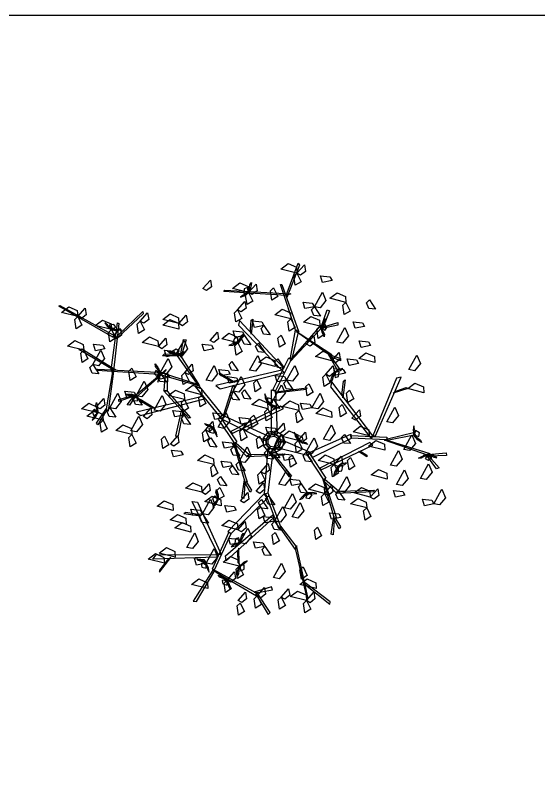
# Model space of a CAD drawing. Header units: millimetres. Extents: x 21129 to 2803301, y -510327 to 166837.
# Drawn here: x 263721 to 267801, y -106691 to -100763 of the extents above; entities that cross this region are included whole.
import ezdxf

# ---------------------------------------------------------------- set-up
doc = ezdxf.new("R2010")
doc.units = ezdxf.units.MM
doc.layers.add('....01_TNT_A_DRAWING', color=7, linetype='Continuous')
doc.layers.add('....13_TNT_F_TREE', color=76, linetype='Continuous', transparency=0.5)

# ---------------------------------------------------------------- blocks, each defined once
blk = doc.blocks.new('.TNT_KHUNG LAYOUT_2')
at = {"color": 14}
blk.add_lwpolyline([(15, 312), (435, 312), (435, 15), (15, 15)], close=True, dxfattribs=at)
blk = doc.blocks.new('mb-cay11')
for points in [[(89.6, 604.9, 1051.6), (26.7, 620.9, 1038.9), (54.8, 642.6, 1033.4), (88, 627.9, 1042.5)], [(47.6, 517.3, 1273.7), (93.7, 643.4, 1463), (99.9, 636.2, 1452.1), (50.6, 510, 1262.8)], [(89.6, 604.9, 1051.6), (118.3, 637.4, 1020.4), (122.5, 611.6, 1022.6), (103.7, 596.9, 1041.6)], [(89.6, 604.9, 988.6), (105.9, 571.5, 975.7), (83.2, 557.4, 1021.4), (77.7, 593.5, 1014.4)], [(226.2, 575.9, 1267.5), (189.7, 568.7, 1254.7), (181.9, 594.2, 1300.4), (218.2, 590.3, 1293.4)], [(-276.6, 544.9, 1461.8), (-247.9, 577.4, 1430.6), (-243.8, 551.6, 1432.8), (-262.6, 536.9, 1451.8)], [(-98.6, 529.6, 1051.6), (-161.6, 545.6, 1038.9), (-133.5, 567.3, 1033.4), (-100.2, 552.6, 1042.5)], [(-98, 529.2, 1053.5), (-93.6, 559.9, 1038.8), (-87.4, 568.5, 1063.4), (-90, 551.2, 1070.9)], [(47.6, 517.3, 1273.7), (-194.7, 533.2, 1399.7), (-192, 538, 1403.8), (65.1, 524.3, 1273.9)], [(-98.6, 529.6, 1051.6), (-103.7, 548.4, 1025.6), (-116.5, 543.3, 1011.4), (-117.6, 525.5, 1027.3)], [(-98.6, 528.4, 1053.5), (-90.1, 548, 1084.6), (-100.9, 537.9, 1114.3), (-105.6, 526.2, 1093)], [(-98.6, 529.6, 1051.6), (-69.9, 562.1, 1020.4), (-65.8, 536.3, 1022.6), (-84.6, 521.6, 1041.6)], [(-1.4, 547.1, 1128.9), (14.9, 513.7, 1116.1), (-7.8, 499.6, 1161.8), (-13.3, 535.7, 1154.8)], [(83.5, 383.8, 1073.6), (25, 560.8, 1339), (31.2, 560.8, 1339), (96.8, 374.4, 1059.4)], [(-100.3, 527.9, 1050), (-120.4, 519.3, 1043.6), (-130.3, 510.8, 1065.1), (-115.5, 516, 1076.4)], [(-98.6, 529.6, 1051.6), (-82.3, 496.2, 1038.7), (-105, 482.1, 1084.4), (-110.5, 518.2, 1077.4)], [(157.4, 473.8, 900.4), (189, 530.6, 887.7), (202.7, 497.9, 882.2), (180, 469.5, 891.3)], [(280.5, 490.8, 1254.9), (217.5, 506.8, 1242.2), (245.6, 528.4, 1236.7), (278.9, 513.8, 1245.8)], [(-627.2, 355.7, 1076.8), (-838.3, 475.6, 1202.7), (-833.8, 478.7, 1206.9), (-608.4, 354.4, 1076.9)], [(-141.7, 462.1, 1340), (-113.1, 494.6, 1308.8), (-108.9, 468.8, 1311), (-127.7, 454.1, 1330)], [(157.4, 473.8, 900.4), (120.8, 466.6, 887.5), (113.1, 492.2, 933.2), (149.4, 488.2, 926.2)], [(280.5, 490.8, 1317.9), (296.8, 457.3, 1305.1), (274.1, 443.3, 1350.8), (268.6, 479.4, 1343.8)], [(371.9, 500.6, 1040.7), (395.9, 464.5, 1009.5), (370, 467.1, 1011.8), (360.5, 489, 1030.7)], [(-764.6, 435.8, 1114.6), (-827.6, 451.8, 1101.9), (-799.5, 473.4, 1096.4), (-766.2, 458.8, 1105.5)], [(-764.6, 435.8, 1051.6), (-735.9, 468.3, 1020.4), (-731.8, 442.5, 1022.6), (-750.5, 427.8, 1041.6)], [(-608, 362.3, 1087.8), (-511.5, 455.8, 1277), (-509.1, 446.6, 1266.2), (-608.4, 354.4, 1076.9)], [(-520.8, 417.3, 988.6), (-492.1, 449.8, 957.4), (-488, 424, 959.6), (-506.7, 409.3, 978.6)], [(-370.2, 408, 1114.6), (-433.2, 424, 1101.9), (-405, 445.7, 1096.4), (-371.8, 431, 1105.5)], [(-141.7, 462.1, 1188.8), (-125.5, 428.6, 1176), (-148.2, 414.6, 1221.6), (-153.7, 450.7, 1214.6)], [(66.2, 426.5, 1278.4), (3.2, 442.6, 1265.7), (31.3, 464.2, 1260.2), (64.6, 449.6, 1269.3)], [(157.4, 473.8, 900.4), (181.4, 437.8, 869.2), (155.5, 440.3, 871.4), (146, 462.3, 890.4)], [(184, 394.7, 967.1), (207.5, 461.4, 1140.3), (216.8, 458.3, 1132.3), (191.1, 394.7, 967.1)], [(-764.6, 435.8, 988.6), (-748.3, 402.3, 975.7), (-771, 388.3, 1021.4), (-776.5, 424.4, 1014.4)], [(-633.1, 384.6, 1051.6), (-696.1, 400.6, 1038.9), (-668, 422.2, 1033.4), (-634.7, 407.6, 1042.5)], [(-520.8, 417.3, 1051.6), (-504.5, 383.8, 1038.7), (-527.2, 369.8, 1084.4), (-532.7, 405.9, 1077.4)], [(-370.6, 386.4, 1461.8), (-433.6, 402.5, 1449.1), (-405.5, 424.1, 1443.6), (-372.3, 409.4, 1452.7)], [(-370.2, 408, 1114.6), (-341.5, 440.5, 1083.4), (-337.4, 414.7, 1085.6), (-356.1, 400, 1104.6)], [(35.3, 237, 803), (-133.9, 420.9, 996.3), (-138, 402.5, 976.8), (31.2, 226.9, 792.4)], [(-91.9, 384.1, 963.9), (-88.8, 421.7, 1031.1), (-82.7, 425.7, 1038.2), (-88.8, 367, 933.3)], [(-38.9, 400.8, 1390.6), (-75.5, 393.6, 1377.8), (-83.2, 419.2, 1423.5), (-46.9, 415.2, 1416.5)], [(66.2, 426.5, 1114.6), (82.5, 393.1, 1101.7), (59.8, 379, 1147.4), (54.3, 415.1, 1140.4)], [(178.5, 398.2, 1114.6), (115.5, 414.2, 1101.9), (143.7, 435.8, 1096.4), (176.9, 421.2, 1105.5)], [(184.4, 397.1, 965.5), (196.5, 415.4, 959.2), (200.1, 427.9, 980.6), (190.6, 415.4, 992)], [(353.1, 397.3, 1103.7), (316.6, 390.1, 1090.9), (308.8, 415.7, 1136.6), (345.2, 411.8, 1129.6)], [(-635.2, 385.8, 1050), (-648.4, 403.3, 1043.6), (-659, 410.8, 1065.1), (-650.4, 397.7, 1076.4)], [(-633.1, 384.6, 1051.6), (-616.1, 394, 1025.6), (-624.2, 405.3, 1011.4), (-641.7, 402, 1027.3)], [(-634.3, 384.3, 1053.5), (-613.2, 380.7, 1084.6), (-625.6, 388.8, 1114.3), (-638.1, 390.6, 1093)], [(-633.8, 226.6, 887.6), (-609.3, 411.3, 1153), (-603.8, 408.6, 1153), (-625.9, 212.3, 873.5)], [(-633.4, 383.9, 1053.5), (-602.5, 387, 1038.8), (-592.6, 383.1, 1063.4), (-610.1, 381.5, 1070.9)], [(-627.5, 356.7, 1197.2), (-598.8, 389.2, 1166), (-594.6, 363.4, 1168.2), (-613.4, 348.7, 1187.2)], [(-38.9, 400.8, 1390.6), (-14.9, 364.7, 1359.4), (-40.9, 367.3, 1361.7), (-50.3, 389.2, 1380.7)], [(74.2, 277.3, 845.4), (184, 402.5, 976.8), (188.1, 394.1, 968), (64, 261.3, 828.6)], [(178.5, 398.2, 1215.4), (194.8, 364.7, 1202.5), (172.1, 350.6, 1248.2), (166.6, 386.7, 1241.2)], [(193.8, 395.3, 965.4), (248.8, 412.6, 947), (248.8, 401.7, 935.6), (181.3, 387.6, 965.7)], [(183.2, 394.7, 969.1), (196.4, 366.7, 954.4), (196, 356.1, 979), (188.7, 372, 986.4)], [(183.3, 395.7, 969), (187, 374.6, 1000.2), (190.5, 389.1, 1029.8), (187.9, 401.4, 1008.5)], [(184, 394.7, 967.1), (198.5, 381.9, 941.1), (206.4, 393.2, 926.9), (197.5, 408.6, 942.9)], [(244.7, 336.4, 1229.7), (276.3, 393.2, 1217), (290, 360.4, 1211.5), (267.4, 332.1, 1220.6)], [(-633.1, 384.6, 1051.6), (-616.8, 351.1, 1038.7), (-639.5, 337, 1084.4), (-645, 373.2, 1077.4)], [(-450.4, 318.5, 1114.6), (-513.4, 334.5, 1101.9), (-485.3, 356.2, 1096.4), (-452, 341.5, 1105.5)], [(-248.6, 342, 1278.4), (-219.9, 374.5, 1247.2), (-215.8, 348.7, 1249.4), (-234.5, 334, 1268.4)], [(-140.6, 332.7, 1278.4), (-203.6, 348.7, 1265.7), (-175.4, 370.4, 1260.2), (-142.2, 355.7, 1269.3)], [(-114.8, 361.4, 900.4), (-151.3, 354.3, 887.5), (-159.1, 379.8, 933.2), (-122.8, 375.9, 926.2)], [(-140.1, 332.2, 1280.3), (-127.7, 360.6, 1265.6), (-119.4, 367.3, 1290.2), (-126.6, 351.2, 1297.7)], [(-114.8, 361.4, 900.4), (-90.8, 325.4, 869.2), (-116.7, 328, 871.4), (-126.2, 349.9, 890.4)], [(27.4, 363.3, 1453.4), (43.7, 329.9, 1440.6), (21, 315.8, 1486.2), (15.5, 351.9, 1479.2)], [(64, 274.5, 843.1), (83.5, 382.8, 1075), (93.7, 375.1, 1058.6), (70.1, 270.4, 834.3)], [(102.3, 368.9, 1073.6), (225.1, 287.8, 1249.2), (219.8, 282.1, 1237.4), (87.6, 375.7, 1051.2)], [(126.7, 327.8, 1114.6), (155.4, 360.3, 1083.4), (159.5, 334.5, 1085.6), (140.7, 319.8, 1104.6)], [(-741.1, 304.3, 1051.6), (-804.1, 320.3, 1038.9), (-776, 342, 1033.4), (-742.8, 327.3, 1042.5)], [(-659.2, 309.6, 900.4), (-695.7, 302.4, 887.5), (-703.5, 328, 933.2), (-667.2, 324, 926.2)], [(-450.4, 318.5, 988.6), (-421.7, 351, 957.4), (-417.6, 325.2, 959.6), (-436.4, 310.5, 978.6)], [(-382.1, 286.1, 837.4), (-350.5, 342.9, 824.7), (-336.8, 310.2, 819.2), (-359.4, 281.8, 828.3)], [(-363.5, 290.5, 786.6), (-352.4, 346.3, 808.9), (-341.5, 344.5, 797.5), (-362.4, 277.1, 777.7)], [(-236, 309.8, 571.5), (-272.5, 302.6, 558.6), (-280.3, 328.2, 604.3), (-244, 324.3, 597.3)], [(-142.7, 331.5, 1276.8), (-164.4, 328.5, 1270.4), (-176.1, 323, 1291.9), (-160.5, 324.1, 1303.2)], [(-140.6, 332.7, 1278.4), (-140.5, 352.1, 1252.4), (-154.2, 350.7, 1238.2), (-160, 333.8, 1254.1)], [(-140.6, 332.7, 1278.4), (-124.3, 299.3, 1265.5), (-147, 285.2, 1311.2), (-152.5, 321.3, 1304.2)], [(-140.9, 331.6, 1280.3), (-127.5, 348.2, 1311.4), (-140.6, 341.3, 1341.1), (-148.2, 331.3, 1319.8)], [(-60.2, 332.1, 1040.7), (-36.1, 296, 1009.5), (-62.1, 298.6, 1011.8), (-71.5, 320.5, 1030.7)], [(376.6, 322.6, 1040.7), (340.1, 315.4, 1027.9), (332.3, 341, 1073.6), (368.6, 337.1, 1066.6)], [(-626.2, 228.5, 851.1), (-759.7, 307.9, 999.9), (-748.1, 310.1, 997.2), (-616, 228.3, 846.4)], [(-741.1, 304.3, 1051.6), (-724.8, 270.9, 1038.7), (-747.6, 256.8, 1084.4), (-753.1, 292.9, 1077.4)], [(-706.1, 248.5, 900.4), (-674.5, 305.3, 887.7), (-660.8, 272.6, 882.2), (-683.5, 244.2, 891.3)], [(-382.1, 286.1, 837.4), (-418.6, 279, 824.5), (-426.4, 304.5, 870.2), (-390.1, 300.6, 863.2)], [(-384.5, 286.6, 835.8), (-402.8, 298.6, 829.4), (-415.2, 302.3, 850.9), (-402.8, 292.8, 862.2)], [(-382.1, 286.1, 837.4), (-369.2, 300.7, 811.4), (-380.5, 308.6, 797.2), (-396, 299.7, 813.1)], [(-382.1, 285.4, 839.3), (-354.1, 298.6, 824.6), (-343.4, 298.2, 849.2), (-359.4, 290.9, 856.7)], [(225.2, 263.4, 1461.8), (162.2, 279.5, 1449.1), (190.3, 301.1, 1443.6), (223.6, 286.4, 1452.7)], [(-443.2, 215.8, 900.4), (-411.6, 272.6, 887.7), (-397.9, 239.8, 882.2), (-420.5, 211.5, 891.3)], [(-367.6, 282.1, 781.5), (-433.7, 282.5, 958.7), (-426.1, 290.4, 957.4), (-364.4, 287.6, 786.3)], [(-383.1, 285.5, 839.3), (-362, 289.1, 870.4), (-376.4, 292.6, 900.1), (-388.8, 290.1, 878.8)], [(-300.7, 176.6, 587), (-375.5, 282.9, 790.9), (-365.3, 284.7, 784.9), (-289.5, 165.9, 563.5)], [(-95.1, 226.7, 1390.6), (-63.5, 283.5, 1377.9), (-49.8, 250.8, 1372.4), (-72.5, 222.4, 1381.5)], [(4.3, 241.5, 1254.9), (-58.7, 257.5, 1242.2), (-30.5, 279.2, 1236.7), (2.7, 264.5, 1245.8)], [(-4.7, 149.6, 711.3), (57.8, 274.8, 842.7), (67.1, 268.9, 836.6), (5.5, 146.3, 707.7)], [(15.1, 270.9, 1040.7), (39.2, 234.9, 1009.5), (13.2, 237.5, 1011.8), (3.8, 259.4, 1030.7)], [(222.8, 276.9, 1235.3), (256.1, 228.9, 1224.3), (247.8, 226.7, 1209), (212.5, 287.2, 1232.7)], [(219.5, 286.3, 1236.8), (258.9, 272.2, 1429.9), (259.7, 262.9, 1421), (221.4, 279.3, 1236.8)], [(225.2, 263.4, 1461.8), (253.9, 295.9, 1430.6), (258, 270.2, 1432.8), (239.2, 255.4, 1451.8)], [(329.7, 252.3, 1103.7), (293.2, 245.1, 1090.9), (285.4, 270.6, 1136.6), (321.7, 266.7, 1129.6)], [(393, 256.4, 1191.9), (330, 272.4, 1179.2), (358.2, 294.1, 1173.7), (391.4, 279.4, 1182.8)], [(525.2, 228.8, 1349), (556.8, 285.6, 1336.3), (570.5, 252.8, 1330.8), (547.9, 224.4, 1339.9)], [(-706.1, 248.5, 900.4), (-682, 212.5, 869.2), (-708, 215, 871.4), (-717.5, 237, 890.4)], [(-442.5, 215.9, 902.3), (-461.1, 240.6, 887.6), (-463, 251.1, 912.2), (-452.5, 237, 919.7)], [(-347.2, 217.9, 1461.8), (-318.5, 250.4, 1430.6), (-314.4, 224.6, 1432.8), (-333.1, 209.9, 1451.8)], [(-264.8, 188, 963.4), (-233.2, 244.8, 950.7), (-219.5, 212.1, 945.2), (-242.2, 183.7, 954.3)], [(-163.6, 260.3, 721.9), (-139.6, 224.3, 690.7), (-165.5, 226.8, 692.9), (-175, 248.8, 711.9)], [(49.4, 188, 900.4), (81, 244.8, 887.7), (94.7, 212.1, 882.2), (72, 183.7, 891.3)], [(202, 210.5, 1114.6), (230.7, 243, 1083.4), (234.8, 217.2, 1085.6), (216, 202.5, 1104.6)], [(-447.1, 210.1, 750.6), (-689.5, 226, 876.6), (-686.7, 230.8, 880.7), (-429.7, 217.2, 750.8)], [(-625.9, 212.3, 873.5), (-646.1, 66.4, 1049.1), (-653.4, 68.8, 1037.3), (-626.2, 228.5, 851.1)], [(-553.5, 234, 1114.6), (-537.2, 200.5, 1101.7), (-559.9, 186.4, 1147.4), (-565.4, 222.6, 1140.4)], [(-429.7, 217.2, 750.8), (-539.4, 119, 926.3), (-543.5, 125.5, 914.6), (-419.4, 229.7, 728.4)], [(-443.2, 215.8, 900.4), (-460.1, 225.4, 874.4), (-465.5, 212.7, 860.2), (-453.6, 199.4, 876.1)], [(-443.2, 215.8, 900.4), (-419.1, 179.7, 869.2), (-445.1, 182.3, 871.4), (-454.5, 204.2, 890.4)], [(-443.1, 213.3, 898.8), (-451.2, 193, 892.4), (-452.1, 180, 913.9), (-445.4, 194.2, 925.2)], [(-407.4, 199.2, 721.9), (-444, 192, 709.1), (-451.7, 217.6, 754.7), (-415.4, 213.6, 747.7)], [(-442.3, 214.9, 902.3), (-450.3, 234.8, 933.4), (-450.7, 220, 963.1), (-445.7, 208.4, 941.8)], [(-302.5, 167.8, 578.2), (-446.7, 209.2, 752.2), (-431.3, 215.3, 747.7), (-293.9, 171.5, 576.2)], [(-415.4, 213.6, 747.7), (-416.3, 146.2, 1013.7), (-427.4, 147.8, 994.9), (-422, 214.3, 737.6)], [(-347.2, 217.9, 1461.8), (-330.9, 184.5, 1448.9), (-353.6, 170.4, 1494.6), (-359.1, 206.5, 1487.6)], [(31.2, 226.9, 792.4), (-226.6, 166.6, 934.8), (-210.1, 153.8, 920.5), (39.3, 218.2, 784.6)], [(-171, 211.5, 1064.2), (-207.5, 204.3, 1051.3), (-215.3, 229.8, 1097), (-179, 225.9, 1090)], [(-172, 186.3, 912.6), (-210.7, 209.1, 968.9), (-212.1, 216.7, 974.9), (-152.4, 179.9, 886.9)], [(202, 210.5, 1114.6), (218.3, 177, 1101.7), (195.6, 163, 1147.4), (190.1, 199.1, 1140.4)], [(234.3, 217.7, 1087.5), (227, 187.6, 1072.9), (220.1, 179.5, 1097.5), (224.3, 196.5, 1104.9)], [(234.9, 218.4, 1087.5), (224.6, 199.7, 1118.7), (236.3, 208.7, 1148.3), (242.1, 220, 1127)], [(278.1, 214.8, 1040.7), (241.5, 207.6, 1027.9), (233.8, 233.1, 1073.6), (270.1, 229.2, 1066.6)], [(234.8, 217.2, 1085.6), (238.1, 198.1, 1059.6), (251.4, 202, 1045.4), (254.1, 219.6, 1061.4)], [(236.7, 218.8, 1084), (257.5, 225.6, 1077.7), (268.1, 233, 1099.1), (252.9, 229.2, 1110.5)], [(-537, 126.9, 900.4), (-505.4, 183.7, 887.7), (-491.7, 151, 882.2), (-514.3, 122.6, 891.3)], [(-138.3, 183.1, 963.4), (-174.8, 175.9, 950.5), (-182.6, 201.4, 996.2), (-146.3, 197.5, 989.2)], [(-159, 145.4, 1262.8), (-127.4, 202.2, 1250.1), (-113.7, 169.5, 1244.6), (-136.3, 141.1, 1253.7)], [(-67.1, 189.5, 1461.8), (-50.9, 156, 1448.9), (-73.6, 141.9, 1494.6), (-79.1, 178, 1487.6)], [(49.4, 188, 1089.4), (12.8, 180.8, 1076.5), (5.1, 206.4, 1122.2), (41.4, 202.4, 1115.2)], [(49.4, 188, 900.4), (73.4, 152, 869.2), (47.4, 154.5, 871.4), (38, 176.5, 890.4)], [(385.3, -29.5, 1241.8), (225.9, 181.8, 1384.2), (220.8, 161.6, 1369.8), (380.6, -40.5, 1234)], [(266, 139.9, 1361.9), (271.2, 184.5, 1418.3), (277.6, 188.9, 1424.2), (268.1, 119.3, 1336.2)], [(396.1, -29.2, 1252.4), (496, 199.9, 1445.6), (477.4, 196.2, 1426.2), (385.3, -29.5, 1241.8)], [(-348.9, 111.8, 1225), (-411.9, 127.8, 1212.3), (-383.8, 149.4, 1206.8), (-350.5, 134.8, 1215.9)], [(-281.3, 130.9, 1051.6), (-344.3, 146.9, 1038.9), (-316.2, 168.5, 1033.4), (-282.9, 153.9, 1042.5)], [(-209.6, 44.7, 479.4), (-305.5, 162.6, 576.3), (-295.6, 168, 571.7), (-201.7, 52.2, 476.8)], [(-197.2, 50, 471.5), (-158.7, 168.3, 490.9), (-153.3, 162.2, 483), (-192.7, 47.7, 466.2)], [(-114.4, 149.9, 458.1), (-90.3, 113.9, 426.9), (-116.3, 116.5, 429.1), (-125.8, 138.4, 448.1)], [(-9.9, -22.7, 454.3), (-9.9, 150.6, 714.3), (5.5, 145.5, 706.7), (12.7, -22.7, 454.3)], [(-1.9, 112.7, 1127.2), (29.7, 169.5, 1114.5), (43.4, 136.8, 1109), (20.8, 108.4, 1118.1)], [(5.5, 141.9, 701.2), (128.6, 157.9, 725.1), (125.5, 151.3, 715.4), (5.5, 137.5, 694.7)], [(136.3, 173.9, 1461.8), (152.6, 140.5, 1448.9), (129.9, 126.4, 1494.6), (124.4, 162.5, 1487.6)], [(294.7, 148.2, 1254.9), (311, 114.8, 1242.1), (288.3, 100.7, 1287.8), (282.8, 136.8, 1280.8)], [(479.3, 146.6, 1413.3), (514.9, 159, 1480.4), (521, 155, 1487.5), (464.9, 136.9, 1382.6)], [(584, 138.9, 1500.2), (521, 155, 1487.5), (549.2, 176.6, 1482), (582.4, 162, 1491.1)], [(-640.1, 80, 963.4), (-608.5, 136.8, 950.7), (-594.8, 104.1, 945.2), (-617.4, 75.7, 954.3)], [(-549.3, 123.9, 912.5), (-604.2, 104, 901.5), (-604.2, 112.6, 886.2), (-536.7, 131.4, 909.9)], [(-537, 126.9, 837.4), (-573.5, 119.7, 824.5), (-581.3, 145.3, 870.2), (-545, 141.3, 863.2)], [(-536.7, 127.5, 902.3), (-567.6, 128.3, 887.6), (-577, 133.5, 912.2), (-559.4, 132.9, 919.7)], [(-539.4, 124.8, 913.9), (-563, 90.3, 1107.1), (-572.2, 91.9, 1098.2), (-546.6, 124.8, 913.9)], [(-535.8, 127, 902.3), (-556.3, 133.2, 933.4), (-545, 123.6, 963.1), (-532.8, 120.3, 941.8)], [(-537, 126.9, 900.4), (-555, 119.7, 874.4), (-548.5, 107.5, 860.2), (-530.7, 108.5, 876.1)], [(-537, 126.9, 900.4), (-512.9, 90.9, 869.2), (-538.9, 93.4, 871.4), (-548.3, 115.4, 890.4)], [(-278.2, 123.7, 547), (-535.9, 63.4, 689.4), (-519.5, 50.6, 675.1), (-270.1, 115.1, 539.2)], [(-535.1, 125.4, 898.8), (-524.1, 106.4, 892.4), (-514.6, 97.6, 913.9), (-521.5, 111.7, 925.2)], [(-466.6, 70.7, 1127.2), (-435, 127.5, 1114.5), (-421.3, 94.8, 1109), (-444, 66.4, 1118.1)], [(-415.9, 145, 1012.8), (-325.2, 40.9, 1337.8), (-331.1, 39.2, 1337.8), (-430.6, 147.7, 995.5)], [(-281.3, 130.9, 1051.6), (-265, 97.4, 1038.7), (-287.7, 83.4, 1084.4), (-293.2, 119.5, 1077.4)], [(-159, 145.4, 1300.6), (-134.9, 109.4, 1269.4), (-160.9, 112, 1271.7), (-170.3, 133.9, 1290.7)], [(-26.3, 101.5, 1451.1), (-30.2, 123, 1444.7), (-36.1, 134.6, 1466.2), (-34.4, 119, 1477.5)], [(-25, 99.4, 1452.7), (-5.6, 100.1, 1426.7), (-7.6, 113.8, 1412.5), (-24.7, 118.8, 1428.4)], [(148.1, 80, 963.4), (179.7, 136.8, 950.7), (193.4, 104.1, 945.2), (170.8, 75.7, 954.3)], [(-686.5, 59.9, 1225), (-749.5, 75.9, 1212.3), (-721.4, 97.6, 1206.8), (-688.2, 82.9, 1215.9)], [(-685.8, 59.8, 1227), (-693.9, 89.7, 1212.3), (-691.7, 100.1, 1236.9), (-687.2, 83.1, 1244.4)], [(-691.5, 83.4, 1225), (-662.8, 115.9, 1193.8), (-658.7, 90.1, 1196.1), (-677.4, 75.4, 1215.1)], [(-481.4, 83.1, 667.1), (-520, 105.9, 723.5), (-521.5, 113.5, 729.4), (-461.7, 76.8, 641.4)], [(-348.9, 111.8, 1225), (-332.6, 78.3, 1212.2), (-355.3, 64.2, 1257.9), (-360.8, 100.4, 1250.9)], [(-23.4, 76.4, 1461.8), (-86.3, 92.4, 1449.1), (-58.2, 114.1, 1443.6), (-25, 99.4, 1452.7)], [(-26.2, 99.7, 1454.6), (-9, 86.9, 1485.7), (-16.4, 99.8, 1515.4), (-26.7, 107, 1494.1)], [(-25.5, 98.9, 1454.6), (3.3, 87.7, 1439.9), (10.4, 79.7, 1464.5), (-5.9, 86.2, 1472)], [(-1.9, 112.7, 698.8), (22.2, 76.7, 667.6), (-3.8, 79.2, 669.8), (-13.2, 101.2, 688.8)], [(96.7, 69.2, 1288), (33.7, 85.2, 1275.3), (61.8, 106.8, 1269.8), (95.1, 92.2, 1278.9)], [(148.1, 80, 635.8), (111.6, 72.8, 622.9), (103.8, 98.4, 668.6), (140.1, 94.4, 661.6)], [(265.8, 92.6, 1288), (282.1, 59.2, 1275.2), (259.4, 45.1, 1320.9), (253.9, 81.2, 1313.9)], [(-665.8, 32.1, 1051.6), (-728.8, 48.1, 1038.9), (-700.7, 69.8, 1033.4), (-667.5, 55.1, 1042.5)], [(-686.5, 59.9, 1225), (-698.6, 75.1, 1199), (-708.4, 65.4, 1184.8), (-702.3, 48.6, 1200.8)], [(-686.1, 58.8, 1226.9), (-686, 80.2, 1258.1), (-691.9, 66.6, 1287.7), (-691.6, 54, 1266.5)], [(-656.8, 63.8, 1035.3), (-685.8, 13.1, 1024.2), (-691.4, 19.6, 1008.9), (-652.1, 77.6, 1032.6)], [(-640.1, 80, 900.4), (-616, 44, 869.2), (-642, 46.5, 871.4), (-651.4, 68.5, 890.4)], [(-508.2, 45.7, 1225), (-479.5, 78.2, 1193.8), (-475.3, 52.4, 1196.1), (-494.1, 37.7, 1215.1)], [(-349.4, 51.6, 963.4), (-385.9, 44.4, 950.5), (-393.7, 70, 996.2), (-357.4, 66, 989.2)], [(-355.3, 64.2, 1257.9), (-375, -34.3, 1489.7), (-382.3, -31, 1476.4), (-359.7, 68.3, 1244.6)], [(-194.4, 42.3, 837.4), (-231, 35.1, 824.5), (-238.7, 60.7, 870.2), (-202.4, 56.8, 863.2)], [(-217.5, 4.3, 395.1), (-185.9, 61.1, 382.4), (-172.2, 28.3, 376.9), (-194.8, 0, 386)], [(-163.1, -19.6, 602), (37.3, 76.8, 860), (25.7, 86.4, 834.1), (-168.7, -12.6, 587.8)], [(-23.4, 76.4, 1461.8), (-7.1, 42.9, 1448.9), (-29.8, 28.9, 1494.6), (-35.3, 65, 1487.6)], [(96.7, 69.2, 1162), (113, 35.7, 1149.2), (90.3, 21.7, 1194.9), (84.8, 57.8, 1187.9)], [(225.4, 42, 1051.6), (162.5, 58, 1038.9), (190.6, 79.6, 1033.4), (223.8, 65, 1042.5)], [(303.9, 40.2, 1254.9), (332.6, 72.7, 1223.7), (336.8, 46.9, 1226), (318, 32.2, 1244.9)], [(439.4, 25.5, 1390.6), (471, 82.3, 1377.9), (484.7, 49.6, 1372.4), (462.1, 21.2, 1381.5)], [(-687.4, 57.6, 1223.5), (-702.5, 41.7, 1217.1), (-708.2, 30.1, 1238.5), (-696.7, 40.7, 1249.9)], [(-665.8, 32.1, 1051.6), (-649.5, -1.3, 1038.7), (-672.3, -15.4, 1084.4), (-677.8, 20.7, 1077.4)], [(-557.7, -9.5, 1300.6), (-526.1, 47.3, 1287.9), (-512.4, 14.6, 1282.4), (-535.1, -13.8, 1291.5)], [(-349.4, 51.6, 1089.4), (-325.3, 15.6, 1058.2), (-351.3, 18.1, 1060.4), (-360.7, 40.1, 1079.4)], [(-209.6, 44.7, 479.4), (-145.1, -52.2, 655), (-153.1, -58.8, 646.7), (-216.2, 36.4, 474.7)], [(-33.5, -49, 271.2), (-213.1, 40.7, 482.1), (-201, 51.9, 475.9), (-23.5, -28.9, 271.2)], [(-91.4, 23.8, 963.4), (-127.9, 16.6, 950.5), (-135.7, 42.2, 996.2), (-99.4, 38.3, 989.2)], [(-121, -1, 609.3), (-92.4, 31.5, 578.1), (-88.2, 5.7, 580.3), (-107, -9, 599.3)], [(-79.1, 50.9, 609.3), (-62.8, 17.4, 596.4), (-85.5, 3.3, 642.1), (-91, 39.4, 635.1)], [(-553.5, -24, 1240.6), (-616.5, -8, 1227.9), (-588.4, 13.6, 1222.4), (-555.1, -1, 1231.5)], [(-233.8, 1.7, 961.5), (-263.3, 11, 946.9), (-270.9, 18.5, 971.5), (-254.2, 13.1, 978.9)], [(-267.1, -5.5, 988.6), (-238.4, 27, 957.4), (-234.3, 1.2, 959.6), (-253.1, -13.5, 978.6)], [(-234.3, 1.2, 959.6), (-253.6, -0.8, 933.6), (-250.7, -14.3, 919.4), (-233.3, -18.2, 935.4)], [(-233.1, 1, 961.5), (-251.1, 12.6, 992.7), (-242.8, 0.3, 1022.3), (-232.1, -6.3, 1001)], [(12.1, -14.2, 458.1), (-24.4, -21.4, 445.2), (-32.2, 4.1, 490.9), (4.1, 0.2, 483.9)], [(10, -12.5, 1461.8), (38.6, 20, 1430.6), (42.8, -5.8, 1432.8), (24, -20.5, 1451.8)], [(193.1, -42.8, 1103.7), (224.7, 13.9, 1091), (238.4, -18.8, 1085.5), (215.7, -47.2, 1094.6)], [(371.1, -29, 1051.6), (308.1, -13, 1038.9), (336.2, 8.7, 1033.4), (369.5, -6, 1042.5)], [(545.4, -24.5, 1506.3), (547.4, -2.7, 1500), (544.7, 10, 1521.4), (542.2, -5.4, 1532.8)], [(-553.5, -24, 1114.6), (-537.2, -57.5, 1101.7), (-559.9, -71.6, 1147.4), (-565.4, -35.5, 1140.4)], [(-403.5, -61.7, 1278.4), (-374.8, -29.2, 1247.2), (-370.7, -55, 1249.4), (-389.5, -69.7, 1268.4)], [(-267.1, -5.5, 1341.4), (-250.8, -39, 1328.5), (-273.5, -53.1, 1374.2), (-279, -16.9, 1367.2)], [(-232.8, -0.8, 958), (-227.6, -22, 951.7), (-220.9, -33.1, 973.1), (-223.6, -17.7, 984.5)], [(-121, -1, 609.3), (-104.7, -34.5, 596.4), (-127.5, -48.5, 642.1), (-133, -12.4, 635.1)], [(-17.4, -26.5, 12.2), (-23.7, -15.5, -167.8), (-42.5, -37.8, -167.8), (-30.5, -42.1, 12.2)], [(-13.4, -33.4, 552.2), (-17.4, -26.5, 12.2), (-30.5, -42.1, 12.2), (-23, -44.9, 552.2)], [(2.8, -22.9, 12.2), (5, -10.4, -167.8), (-23.7, -15.5, -167.8), (-17.4, -26.5, 12.2)], [(1.4, -30.8, 552.2), (2.8, -22.9, 12.2), (-17.4, -26.5, 12.2), (-13.4, -33.4, 552.2)], [(-1.2, -79.3, 395), (30.4, -22.5, 382.3), (44.1, -55.3, 376.8), (21.4, -83.7, 385.9)], [(14.4, -38.3, 552.2), (20.5, -33.1, 12.2), (2.8, -22.9, 12.2), (1.4, -30.8, 552.2)], [(20.5, -33.1, 12.2), (30.2, -25, -167.8), (5, -10.4, -167.8), (2.8, -22.9, 12.2)], [(27.5, -52.4, 12.2), (40.2, -52.4, -167.8), (30.2, -25, -167.8), (20.5, -33.1, 12.2)], [(94.4, -47.9, 609.3), (31.4, -31.9, 596.6), (59.5, -10.3, 591.1), (92.8, -24.9, 600.2)], [(92.8, -46.1, 607.7), (85.9, -25.3, 601.4), (78.4, -14.7, 622.8), (82.3, -29.9, 634.2)], [(94.4, -47.9, 609.3), (113.5, -44.5, 583.3), (109.5, -31.2, 569.1), (91.9, -28.6, 585)], [(94.4, -47.9, 609.3), (123, -15.4, 578.1), (127.2, -41.2, 580.3), (108.4, -55.9, 599.3)], [(140.4, -92.9, 903.6), (298.9, -22.9, 1163.6), (300.5, -39, 1156), (149.5, -113.6, 903.6)], [(274.6, -23.7, 1089.4), (298.7, -59.7, 1058.2), (272.7, -57.2, 1060.4), (263.3, -35.2, 1079.4)], [(300.1, -27.9, 1160.6), (439.8, -34.5, 1292.1), (438.2, -45.4, 1285.9), (301.1, -38.7, 1157.1)], [(442.1, -40.3, 1292.5), (549, -14.3, 1524.3), (546.1, -26.8, 1507.9), (440.8, -47.6, 1283.6)], [(505.4, -82.5, 1390.6), (537, -25.7, 1377.9), (550.8, -58.5, 1372.4), (528.1, -86.8, 1381.5)], [(545.1, -26.2, 1509.8), (558.2, -43.1, 1541), (554.5, -28.7, 1570.6), (546.5, -19, 1549.3)], [(545.5, -27.1, 1509.9), (570.3, -45.7, 1495.2), (575, -55.2, 1519.8), (561, -44.6, 1527.2)], [(546.1, -26.8, 1507.9), (565, -31.3, 1481.9), (566.7, -17.6, 1467.7), (551.5, -8.2, 1483.7)], [(-426.4, -31, 1398.8), (-410.1, -64.5, 1385.9), (-432.8, -78.5, 1431.6), (-438.3, -42.4, 1424.6)], [(-246.3, -37.3, 900.4), (-222.2, -73.3, 869.2), (-248.2, -70.7, 871.4), (-257.6, -48.8, 890.4)], [(-156.8, -70.6, 635.8), (-193.3, -77.8, 622.9), (-201.1, -52.2, 668.6), (-164.8, -56.2, 661.6)], [(-149.9, -68, 658.5), (-104.5, -208.1, 834.1), (-112.2, -209.2, 822.3), (-157.3, -53.6, 636.1)], [(-147.9, -57.7, 655.3), (-96.7, -101.6, 921.2), (-105.1, -109.2, 902.4), (-152.6, -62.3, 645.1)], [(-56.1, -31, 1461.8), (-39.8, -64.5, 1448.9), (-62.5, -78.5, 1494.6), (-68, -42.4, 1487.6)], [(-30.5, -42.1, 12.2), (-42.5, -37.8, -167.8), (-42.5, -66.9, -167.8), (-30.5, -62.6, 12.2)], [(-23, -44.9, 552.2), (-30.5, -42.1, 12.2), (-30.5, -62.6, 12.2), (-23, -59.9, 552.2)], [(14.4, -38.3, 552.2), (140.4, -92.9, 903.6), (130.9, -105.6, 894.3), (1.4, -73.9, 552.2)], [(19.5, -52.4, 552.2), (27.5, -52.4, 12.2), (20.5, -33.1, 12.2), (14.4, -38.3, 552.2)], [(14.4, -66.5, 552.2), (20.5, -71.6, 12.2), (27.5, -52.4, 12.2), (19.5, -52.4, 552.2)], [(20.5, -71.6, 12.2), (30.2, -79.8, -167.8), (40.2, -52.4, -167.8), (27.5, -52.4, 12.2)], [(94.4, -47.9, 609.3), (110.7, -81.4, 596.4), (88, -95.4, 642.1), (82.5, -59.3, 635.1)], [(93.2, -47.8, 611.2), (112, -58, 642.4), (102.8, -46.3, 672), (91.6, -40.6, 650.7)], [(93.9, -48.5, 611.2), (124.1, -55.5, 596.6), (132.2, -62.4, 621.2), (115.1, -58.3, 628.6)], [(124.7, -94.1, 698.8), (156.3, -37.3, 686.1), (170, -70, 680.6), (147.3, -98.4, 689.7)], [(184.4, -161.8, 1022.9), (384.9, -65.4, 1281), (373.3, -55.8, 1255.1), (178.9, -154.8, 1008.8)], [(431.6, -85.1, 1278.4), (368.6, -69.1, 1265.7), (396.7, -47.5, 1260.2), (430, -62.1, 1269.3)], [(448.8, -48.5, 1294.7), (607.6, -98.3, 1426.2), (601.6, -105.4, 1417.4), (430, -45.6, 1278)], [(-354.3, -103.3, 900.4), (-390.8, -110.5, 887.5), (-398.6, -85, 933.2), (-362.3, -88.9, 926.2)], [(-156.8, -70.6, 837.4), (-132.7, -106.7, 806.2), (-158.7, -104.1, 808.4), (-168.1, -82.2, 827.4)], [(-135.9, -129.2, 721.9), (-104.3, -72.4, 709.2), (-90.5, -105.1, 703.7), (-113.2, -133.5, 712.8)], [(-30.5, -62.6, 12.2), (-42.5, -66.9, -167.8), (-23.7, -89.3, -167.8), (-17.4, -78.3, 12.2)], [(-23.6, -76.8, 396.2), (-38.3, -255.2, 647.3), (-22.6, -251.7, 639.1), (-1.2, -79.3, 395)], [(-25.3, -84.2, 900.4), (-1.3, -120.2, 869.2), (-27.2, -117.7, 871.4), (-36.7, -95.7, 890.4)], [(-23, -59.9, 552.2), (-30.5, -62.6, 12.2), (-17.4, -78.3, 12.2), (-13.4, -71.3, 552.2)], [(-17.4, -78.3, 12.2), (-23.7, -89.3, -167.8), (5, -94.3, -167.8), (2.8, -81.8, 12.2)], [(-13.4, -71.3, 552.2), (-17.4, -78.3, 12.2), (2.8, -81.8, 12.2), (1.4, -73.9, 552.2)], [(-1.2, -79.3, 332), (22.8, -115.4, 300.8), (-3.1, -112.8, 303), (-12.6, -90.9, 322)], [(1.4, -73.9, 552.2), (2.8, -81.8, 12.2), (20.5, -71.6, 12.2), (14.4, -66.5, 552.2)], [(2.8, -81.8, 12.2), (5, -94.3, -167.8), (30.2, -79.8, -167.8), (20.5, -71.6, 12.2)], [(453.6, -143.6, 1390.6), (485.2, -86.8, 1377.9), (498.9, -119.6, 1372.4), (476.3, -148, 1381.5)], [(-234.4, -141.3, 1114.6), (-297.4, -125.3, 1101.9), (-269.3, -103.7, 1096.4), (-236, -118.3, 1105.5)], [(-95.6, -102.2, 920.3), (42.5, -99.3, 1245.4), (40, -104.9, 1245.4), (-107.1, -111.6, 903)], [(5.2, -107.5, 1165.4), (68.2, -185.8, 1397.2), (61, -189.3, 1383.9), (-0.7, -108.2, 1152.1)], [(77.7, -117.5, 900.4), (41.2, -124.7, 887.5), (33.4, -99.2, 933.2), (69.8, -103.1, 926.2)], [(70.9, -104.1, 546.3), (87.2, -137.5, 533.4), (64.5, -151.6, 579.1), (59, -115.5, 572.1)], [(124.7, -94.1, 900.4), (148.7, -130.1, 869.2), (122.7, -127.5, 871.4), (113.3, -105.6, 890.4)], [(137.9, -97.4, 900.4), (202.4, -194.4, 1075.9), (194.5, -201, 1067.7), (131.4, -105.8, 895.7)], [(234.7, -141.3, 1051.6), (171.7, -125.3, 1038.9), (199.8, -103.7, 1033.4), (233.1, -118.3, 1042.5)], [(234.7, -141.3, 1051.6), (263.4, -108.8, 1020.4), (267.5, -134.6, 1022.6), (248.7, -149.3, 1041.6)], [(298.8, -113.9, 1604.6), (315.1, -147.3, 1591.8), (292.4, -161.4, 1637.4), (286.9, -125.3, 1630.4)], [(340.5, -91.7, 1235.5), (361.8, -104.5, 1314.9), (361.7, -111.2, 1323.3), (328.9, -90, 1199.2)], [(600.5, -100.7, 1418.4), (573.7, -116.3, 1403.7), (563.1, -116.8, 1428.3), (578.3, -108.1, 1435.8)], [(601.5, -100.7, 1418.4), (580.8, -106.2, 1449.5), (595.5, -108.4, 1479.2), (607.5, -104.8, 1457.9)], [(600.5, -101.4, 1416.5), (589, -117, 1390.4), (601, -123.9, 1376.3), (615.6, -113.7, 1392.2)], [(605, -110.2, 1414.8), (643.1, -153.4, 1396.4), (633.1, -157.9, 1384.9), (593, -101.9, 1415.1)], [(600.5, -101.4, 1416.5), (671, -96, 1589.6), (672, -105.7, 1581.6), (603.4, -108, 1416.5)], [(603, -101.6, 1414.9), (622.2, -112.1, 1408.5), (635, -114.6, 1430), (621.7, -106.2, 1441.3)], [(-234.4, -141.3, 988.6), (-218.1, -174.8, 975.7), (-240.8, -188.8, 1021.4), (-246.3, -152.7, 1014.4)], [(-161.3, -145.7, 1277.1), (-197.9, -152.9, 1264.2), (-205.6, -127.3, 1309.9), (-169.3, -131.3, 1302.9)], [(-161.3, -145.7, 458.1), (-137.3, -181.7, 426.9), (-163.2, -179.2, 429.1), (-172.7, -157.2, 448.1)], [(-135.9, -129.2, 721.9), (-111.8, -165.2, 690.7), (-137.8, -162.6, 692.9), (-147.2, -140.7, 711.9)], [(-50.7, -169.5, 546.3), (-22, -137, 515.1), (-17.8, -162.8, 517.3), (-36.6, -177.5, 536.3)], [(234.7, -141.3, 1051.6), (251, -174.8, 1038.7), (228.3, -188.8, 1084.4), (222.8, -152.7, 1077.4)], [(248.9, -148.1, 1043.5), (238.1, -166.6, 1074.7), (250, -157.8, 1104.3), (256.1, -146.8, 1083)], [(248.7, -149.3, 1041.6), (251.5, -168.6, 1015.6), (264.9, -165.1, 1001.4), (268.1, -147.5, 1017.3)], [(250.6, -147.8, 1040), (271.6, -141.7, 1033.7), (282.5, -134.5, 1055.1), (267.2, -137.9, 1066.5)], [(570.9, -195.5, 1390.6), (602.5, -138.7, 1377.9), (616.2, -171.4, 1372.4), (593.5, -199.8, 1381.5)], [(-50.7, -169.5, 546.3), (-34.4, -203, 533.4), (-57.1, -217, 579.1), (-62.6, -180.9, 572.1)], [(19.1, -218.1, 721.9), (50.7, -161.3, 709.2), (64.4, -194, 703.7), (41.7, -222.4, 712.8)], [(248.2, -148.8, 1043.5), (240.1, -178.8, 1028.9), (232.9, -186.6, 1053.5), (237.7, -169.7, 1060.9)], [(441.5, -197.5, 1240.6), (378.5, -181.5, 1227.9), (406.6, -159.8, 1222.4), (439.8, -174.5, 1231.5)], [(477.1, -218.9, 1390.6), (508.7, -162.1, 1377.9), (522.4, -194.9, 1372.4), (499.7, -223.3, 1381.5)], [(-208.2, -187.7, 1340.1), (-184.2, -223.7, 1308.9), (-210.1, -221.1, 1311.1), (-219.6, -199.2, 1330.1)], [(-113.1, -215.1, 820.3), (-117, -273.4, 809.3), (-124.9, -269.9, 793.9), (-114.8, -200.6, 817.6)], [(-109.8, -205.7, 821.7), (-87.8, -241.3, 1014.9), (-93, -249.1, 1005.9), (-112.7, -212.3, 821.7)], [(106.3, -215.9, 1404.3), (69.8, -223.1, 1391.4), (62, -197.6, 1437.1), (98.3, -201.5, 1430.1)], [(197.6, -210.2, 1079.5), (243.1, -350.3, 1255.1), (235.4, -351.3, 1243.3), (190.3, -195.7, 1057.1)], [(199.7, -199.9, 1076.2), (250.8, -243.8, 1342.2), (242.5, -251.3, 1323.4), (194.9, -204.5, 1066.1)], [(252, -244.3, 1341.3), (283.6, -187.5, 1328.6), (297.3, -220.3, 1323.1), (274.7, -248.7, 1332.2)], [(-281.3, -249.3, 1341.4), (-344.3, -233.3, 1328.7), (-316.2, -211.7, 1323.2), (-282.9, -226.3, 1332.3)], [(-281.3, -249.3, 988.6), (-252.6, -216.8, 957.4), (-248.5, -242.6, 959.6), (-267.3, -257.4, 978.6)], [(-210.9, -230.2, 1114.6), (-194.6, -263.7, 1101.7), (-217.4, -277.7, 1147.4), (-222.9, -241.6, 1140.4)], [(-69.4, -245.3, 1429.5), (-40.7, -212.8, 1398.3), (-36.6, -238.6, 1400.5), (-55.4, -253.3, 1419.5)], [(106.3, -215.9, 1341.3), (130.4, -252, 1310.1), (104.4, -249.4, 1312.3), (95, -227.5, 1331.3)], [(197, -253.7, 1051.6), (134.1, -237.6, 1038.9), (162.2, -216, 1033.4), (195.4, -230.6, 1042.5)], [(197, -253.7, 1051.6), (225.7, -221.2, 1020.4), (229.9, -246.9, 1022.6), (211.1, -261.7, 1041.6)], [(375.4, -267.9, 1240.6), (312.4, -251.8, 1227.9), (340.6, -230.2, 1222.4), (373.8, -244.8, 1231.5)], [(375.4, -267.9, 1278.4), (404.1, -235.4, 1247.2), (408.2, -261.1, 1249.4), (389.5, -275.9, 1268.4)], [(-205.8, -301.4, 1290.9), (-268.8, -285.4, 1278.2), (-240.7, -263.8, 1272.7), (-207.4, -278.4, 1281.8)], [(-217.4, -277.7, 1147.4), (-230.1, -263.1, 1121.4), (-239.5, -273.3, 1107.2), (-232.6, -289.7, 1123.2)], [(-216.6, -277.8, 1149.4), (-226.1, -248.3, 1134.7), (-224.3, -237.8, 1159.3), (-219.1, -254.6, 1166.7)], [(-216.8, -278.8, 1149.3), (-217.7, -257.4, 1180.5), (-223.1, -271.3, 1210.1), (-222.2, -283.8, 1188.8)], [(-38.3, -255.2, 647.3), (-179.5, -401.9, 851.9), (-166.4, -409.6, 840.4), (-25.2, -272.7, 639.2)], [(-130.9, -282.5, 609.3), (-102.2, -250, 578.1), (-98.1, -275.7, 580.3), (-116.9, -290.5, 599.3)], [(-33.1, -254.7, 644.1), (17.2, -389.3, 766), (27, -384.4, 759.6), (-22.6, -252.4, 640.2)], [(-21, -262.6, 837.4), (3.1, -298.6, 806.2), (-22.9, -296, 808.4), (-32.4, -274.1, 827.4)], [(40.9, -310.4, 1404.3), (72.5, -253.6, 1391.6), (86.2, -286.3, 1386.1), (63.6, -314.7, 1395.2)], [(130.1, -251.3, 1312), (109.8, -274.7, 1297.3), (99.9, -278.7, 1321.9), (111.6, -265.5, 1329.4)], [(131.1, -251, 1312), (113.3, -262.8, 1343.1), (127.9, -260.2, 1372.8), (138.1, -252.9, 1351.5)], [(130.4, -252, 1310.1), (124.5, -270.5, 1284.1), (138.1, -273.2, 1269.9), (148.6, -258.7, 1285.8)], [(132.8, -251.4, 1308.5), (154.4, -255, 1302.1), (167.2, -253.3, 1323.6), (152, -249.7, 1334.9)], [(197, -253.7, 1051.6), (213.3, -287.1, 1038.7), (190.6, -301.2, 1084.4), (185.1, -265.1, 1077.4)], [(252, -244.3, 1341.3), (390.1, -241.5, 1666.3), (387.6, -247.1, 1666.3), (240.5, -253.8, 1324)], [(252, -244.3, 1341.3), (276.1, -280.4, 1310.1), (250.1, -277.8, 1312.3), (240.6, -255.9, 1331.3)], [(509.8, -260.9, 1327.6), (473.2, -268.1, 1314.8), (465.5, -242.5, 1360.5), (501.8, -246.5, 1353.5)], [(622.7, -294.2, 1390.6), (654.3, -237.5, 1377.9), (668, -270.2, 1372.4), (645.4, -298.6, 1381.5)], [(-392.3, -319.8, 1225), (-455.3, -303.8, 1212.3), (-427.2, -282.1, 1206.8), (-393.9, -296.8, 1215.9)], [(-217.9, -491.4, 892.6), (-318.1, -284.9, 1136.1), (-298.1, -287.8, 1119.8), (-206.1, -491.4, 884.4)], [(-279, -333, 963.4), (-247.4, -276.2, 950.7), (-233.7, -308.9, 945.2), (-256.3, -337.3, 954.3)], [(-218.1, -280.1, 1145.8), (-232.4, -296.6, 1139.5), (-237.7, -308.5, 1160.9), (-226.6, -297.4, 1172.3)], [(-48.6, -277, 1341.3), (-24.5, -313.1, 1310.1), (-50.5, -310.5, 1312.3), (-59.9, -288.6, 1331.3)], [(70.9, -345.2, 721.9), (102.5, -288.4, 709.2), (116.2, -321.1, 703.7), (93.6, -349.5, 712.8)], [(361.2, -310.4, 1278.4), (298.2, -294.4, 1265.7), (326.4, -272.8, 1260.2), (359.6, -287.4, 1269.3)], [(622.7, -294.2, 1390.6), (586.2, -301.4, 1377.8), (578.4, -275.9, 1423.5), (614.7, -279.8, 1416.5)], [(-279, -333, 963.4), (-315.5, -340.1, 950.5), (-323.3, -314.6, 996.2), (-287, -318.5, 989.2)], [(-147.5, -319.4, 837.4), (-184.1, -326.6, 824.5), (-191.8, -301, 870.2), (-155.5, -304.9, 863.2)], [(-51.7, -305.5, 1051.6), (-35.4, -339, 1038.7), (-58.1, -353, 1084.4), (-63.6, -316.9, 1077.4)], [(2.4, -361.3, 963.4), (34, -304.6, 950.7), (47.8, -337.3, 945.2), (25.1, -365.7, 954.3)], [(361.2, -310.4, 1278.4), (377.5, -343.9, 1265.5), (354.8, -358, 1311.2), (349.3, -321.9, 1304.2)], [(-341.7, -372.8, 1303.6), (-404.6, -356.8, 1290.9), (-376.5, -335.1, 1285.4), (-343.3, -349.8, 1294.5)], [(-302.6, -334, 1090.3), (-343.6, -327.5, 1152.3), (-350.6, -331.7, 1156.5), (-286, -340.7, 1060.4)], [(-279, -333, 1089.4), (-254.9, -369, 1058.2), (-280.9, -366.4, 1060.4), (-290.4, -344.5, 1079.4)], [(-1.6, -348.2, 729.3), (-186.9, -516.3, 922.1), (-189.2, -497, 903.9), (-4.7, -337.5, 719.5)], [(2.4, -361.3, 837.4), (-34.1, -368.5, 824.5), (-41.9, -343, 870.2), (-5.5, -346.9, 863.2)], [(260.4, -347.2, 1127.2), (223.9, -354.3, 1114.3), (216.1, -328.8, 1160), (252.5, -332.7, 1153)], [(234.5, -357.3, 1241.2), (230.5, -415.6, 1230.2), (222.7, -412.1, 1214.9), (232.8, -342.8, 1238.6)], [(237.7, -347.9, 1242.7), (259.8, -383.4, 1435.8), (254.6, -391.2, 1426.9), (234.8, -354.5, 1242.7)], [(-323.3, -404.3, 988.6), (-386.3, -388.2, 975.9), (-358.1, -366.6, 970.4), (-324.9, -381.3, 979.5)], [(-140.6, -395, 1051.6), (-203.6, -379, 1038.9), (-175.4, -357.4, 1033.4), (-142.2, -372, 1042.5)], [(-140.6, -395, 1278.4), (-111.9, -362.5, 1247.2), (-107.7, -388.3, 1249.4), (-126.5, -403, 1268.4)], [(2.4, -361.3, 1152.4), (26.5, -397.4, 1121.2), (0.5, -394.8, 1123.4), (-8.9, -372.9, 1142.4)], [(23.6, -389.2, 766.3), (82.4, -472.5, 1006.2), (86.6, -458.9, 992.8), (26.3, -381.4, 759.3)], [(169.3, -385.1, 1278.4), (185.6, -418.6, 1265.5), (162.8, -432.7, 1311.2), (157.4, -396.5, 1304.2)], [(-340.1, -464.4, 837.4), (-308.5, -407.6, 824.7), (-294.8, -440.4, 819.2), (-317.5, -468.7, 828.3)], [(-175.7, -404.8, 847.4), (-241.4, -548.5, 918.9), (-231.3, -551.2, 911.2), (-167, -410.2, 841.2)], [(-133.3, -445.9, 900.4), (-101.7, -389.1, 887.7), (-88, -421.8, 882.2), (-110.7, -450.2, 891.3)], [(-132.8, -446.4, 902.3), (-125.5, -416.3, 887.6), (-118.5, -408.2, 912.2), (-122.8, -425.3, 919.7)], [(5.2, -405.5, 1051.6), (21.5, -439, 1038.7), (-1.2, -453, 1084.4), (-6.7, -416.9, 1077.4)], [(-133.3, -445.9, 900.4), (-169.9, -453.1, 887.5), (-177.6, -427.5, 933.2), (-141.3, -431.5, 926.2)], [(-133.3, -445.9, 900.4), (-136.6, -426.8, 874.4), (-149.9, -430.6, 860.2), (-152.6, -448.2, 876.1)], [(-133.5, -447.1, 902.3), (-123.1, -428.4, 933.4), (-134.9, -437.4, 963.1), (-140.6, -448.6, 941.8)], [(-35.2, -460.1, 1089.4), (-71.7, -467.3, 1076.5), (-79.5, -441.7, 1122.2), (-43.2, -445.7, 1115.2)], [(-384.4, -502.4, 1051.6), (-447.4, -486.4, 1038.9), (-419.2, -464.8, 1033.4), (-386, -479.4, 1042.5)], [(-264.8, -525.5, 1127.2), (-233.2, -468.7, 1114.5), (-219.5, -501.5, 1109), (-242.2, -529.9, 1118.1)], [(-135.2, -447.5, 898.8), (-156, -454.2, 892.4), (-166.7, -461.6, 913.9), (-151.5, -457.9, 925.2)], [(-141.5, -483.7, 889.5), (-141.4, -523, 954.5), (-135.6, -527.8, 961.1), (-137.1, -466.3, 859.5)], [(-35.2, -460.1, 900.4), (-11.1, -496.1, 869.2), (-37.1, -493.6, 871.4), (-46.5, -471.6, 890.4)], [(83.3, -473.2, 1004.9), (128.1, -661.5, 1258.5), (132.5, -657.4, 1260.3), (88.3, -456.4, 994.5)], [(-427, -525.9, 1051.6), (-489.9, -509.8, 1038.9), (-461.8, -488.2, 1033.4), (-428.6, -502.9, 1042.5)], [(-223.7, -502.2, 898.7), (-471.7, -510, 1097.1), (-459, -492.8, 1084.7), (-217.9, -491.4, 892.6)], [(-417.4, -516.1, 1060.5), (-446.2, -552.4, 1114.1), (-445.8, -560.8, 1117.7), (-401.6, -503, 1034.5)], [(-135.1, -537.1, 850), (-198.1, -521.1, 837.3), (-170, -499.5, 831.8), (-136.7, -514.1, 840.9)], [(-264.8, -525.5, 900.4), (-301.3, -532.7, 887.5), (-309.1, -507.2, 933.2), (-272.8, -511.1, 926.2)], [(-264.3, -525, 902.3), (-293.6, -514.9, 887.6), (-300.9, -507.2, 912.2), (-284.4, -513.1, 919.7)], [(-264.8, -525.5, 900.4), (-284.2, -527, 874.4), (-281.6, -540.6, 860.2), (-264.3, -544.9, 876.1)], [(-263.6, -525.8, 902.3), (-281.3, -513.7, 933.4), (-273.4, -526.2, 963.1), (-262.8, -533.1, 941.8)], [(-263.4, -527.5, 898.8), (-258.7, -548.9, 892.4), (-252.3, -560.2, 913.9), (-254.7, -544.7, 925.2)], [(-135.2, -535.9, 1280.3), (-142.2, -556.1, 1311.4), (-132.2, -545.2, 1341.1), (-128.4, -533.2, 1319.8)], [(-135.1, -537.1, 1278.4), (-128.6, -555.4, 1252.4), (-116.2, -549.3, 1238.2), (-116.5, -531.5, 1254.1)], [(-133.6, -535.2, 1276.8), (-114.2, -525.1, 1270.4), (-105, -515.9, 1291.9), (-119.3, -522.2, 1303.2)], [(-1.9, -581.7, 1127.2), (29.7, -524.9, 1114.5), (43.4, -557.6, 1109), (20.8, -586, 1118.1)], [(-237.7, -553.2, 917.2), (-314.6, -673.6, 1104.4), (-302.4, -674.2, 1087), (-230.8, -554, 907.6)], [(-220.7, -562.5, 915.3), (-68.4, -652.5, 1011.5), (-68.3, -641.8, 1007.2), (-236.7, -549.5, 903.7)], [(-182.5, -591.9, 1114.6), (-153.9, -559.4, 1083.4), (-149.7, -585.2, 1085.6), (-168.5, -599.9, 1104.6)], [(-135.1, -537.1, 1278.4), (-118.8, -570.6, 1265.5), (-141.5, -584.6, 1311.2), (-147, -548.5, 1304.2)], [(-135.7, -536.8, 1280.3), (-137.7, -567.7, 1265.6), (-143.2, -576.8, 1290.2), (-141.9, -559.3, 1297.7)], [(113.1, -540.1, 1051.6), (129.4, -573.5, 1038.7), (106.7, -587.6, 1084.4), (101.2, -551.5, 1077.4)], [(-257.8, -624.6, 1051.6), (-320.8, -608.6, 1038.9), (-292.7, -587, 1033.4), (-259.5, -601.6, 1042.5)], [(-182, -591.4, 990.5), (-210.9, -580.3, 975.8), (-218, -572.4, 1000.4), (-201.7, -578.8, 1007.9)], [(-182.5, -591.9, 988.6), (-201.9, -592.7, 962.6), (-199.8, -606.4, 948.4), (-182.7, -611.3, 964.3)], [(-181.4, -592.2, 990.5), (-198.6, -579.5, 1021.6), (-191.1, -592.3, 1051.3), (-180.8, -599.5, 1030)], [(-182.5, -591.9, 988.6), (-166.3, -625.4, 975.7), (-189, -639.4, 1021.4), (-194.5, -603.3, 1014.4)], [(164.3, -624.6, 1051.6), (101.4, -608.6, 1038.9), (129.5, -587, 1033.4), (162.7, -601.6, 1042.5)], [(-181.2, -593.9, 987), (-177.2, -615.5, 980.6), (-171.2, -627, 1002.1), (-173, -611.4, 1013.4)], [(-62.5, -640, 1005.3), (-5.4, -629.4, 990.9), (-10, -617.7, 984.3), (-77.1, -638.5, 1006.3)], [(-65.3, -653, 1051.6), (-36.6, -620.5, 1020.4), (-32.4, -646.3, 1022.6), (-51.2, -661, 1041.6)], [(123, -609.8, 1198.6), (218.1, -685.7, 1406.2), (219, -675.5, 1396.9), (121.6, -601.6, 1188.4)], [(-139.9, -671, 1461.8), (-111.2, -638.6, 1430.6), (-107.1, -664.3, 1432.8), (-125.8, -679.1, 1451.8)], [(-71.7, -643.9, 1005.3), (-22.2, -725.9, 1148.7), (-15.2, -718, 1144), (-65.2, -641, 1006.6)], [(28.5, -657.3, 1051.6), (57.2, -624.8, 1020.4), (61.4, -650.6, 1022.6), (42.6, -665.3, 1041.6)], [(126.7, -671.5, 1051.6), (63.7, -655.5, 1038.9), (91.8, -633.9, 1033.4), (125.1, -648.5, 1042.5)], [(126.7, -671.5, 1278.4), (155.4, -639, 1247.2), (159.5, -664.8, 1249.4), (140.7, -679.5, 1268.4)], [(-131.3, -680.8, 988.6), (-115, -714.3, 975.7), (-137.7, -728.3, 1021.4), (-143.2, -692.2, 1014.4)], [(-65.3, -653, 1051.6), (-49, -686.5, 1038.7), (-71.7, -700.5, 1084.4), (-77.2, -664.4, 1077.4)], [(28.5, -657.3, 1240.6), (44.8, -690.8, 1227.7), (22.1, -704.9, 1273.4), (16.6, -668.7, 1266.4)], [(126.7, -671.5, 1278.4), (143, -705, 1265.5), (120.3, -719.1, 1311.2), (114.8, -682.9, 1304.2)]]:
    blk.add_3dface(points)

msp = doc.modelspace()

# ---------------------------------------------------------------- block references
at = {"layer": '....01_TNT_A_DRAWING', "xscale": 200, "yscale": 200, "zscale": 200}
msp.add_blockref('.TNT_KHUNG LAYOUT_2', (218892.4, -163162.9), dxfattribs=at)
at = {"layer": '....13_TNT_F_TREE', "xscale": 2, "yscale": 2, "zscale": 2}
msp.add_blockref('mb-cay11', (265737.6, -103982.9), dxfattribs=at)

doc.saveas('drawing.dxf')
